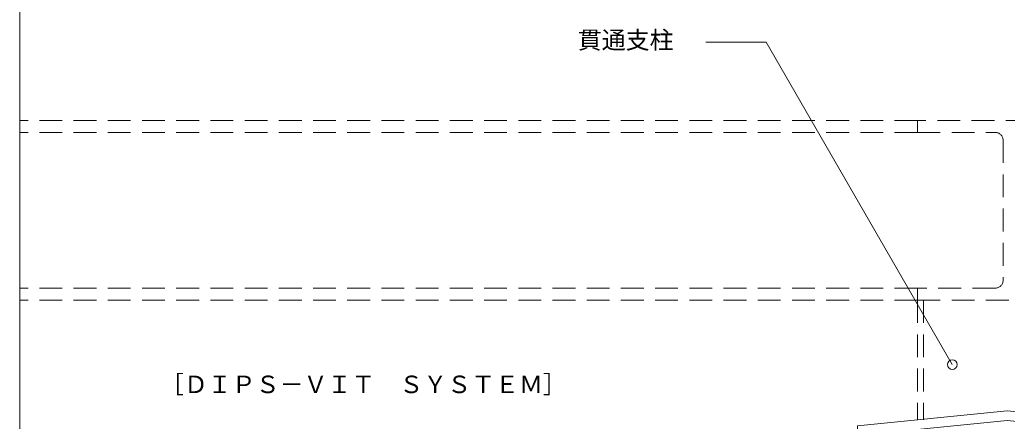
# Model space of a CAD drawing. Units: millimetres, scale not verified. Extents: x -1380 to 1380, y -955 to 955.
# Drawn here: x -900 to -75, y -24 to 311 of the extents above; entities that cross this region are included whole.
import ezdxf
from ezdxf.enums import TextEntityAlignment as Align

# ---------------------------------------------------------------- set-up
doc = ezdxf.new("R2010")
doc.units = ezdxf.units.MM
doc.header["$LTSCALE"] = 3
doc.linetypes.add('USER1', pattern=[9.525, 6.35, -3.175])
for name, color, linetype, lineweight in [('0-0_0', 7, 'Continuous', 18), ('0-2_MOJI', 7, 'Continuous', 18), ('0-6_TEKKOTU', 7, 'USER1', 18)]:
    doc.layers.add(name, color=color, linetype=linetype, lineweight=lineweight)
doc.styles.add('ＭＳ ゴシック', font='')
doc.styles.get('ＭＳ ゴシック').set_extended_font_data('MS Gothic')

msp = doc.modelspace()

# ---------------------------------------------------------------- linework, layer by layer
at = {"layer": '0-0_0'}
msp.add_lwpolyline([(-899.883, -659.69), (900.117, -659.69), (900.117, 540.31), (-899.883, 540.31)], close=True, dxfattribs=at)
at = {"layer": '0-2_MOJI'}
msp.add_lwpolyline([(-326.782, 292.649), (-276.343, 292.649), (-120.933, 23.47)], dxfattribs=at)
msp.add_circle((-120.933, 23.47), 4, dxfattribs=at)
msp.add_circle((-120.933, 23.47), 4, dxfattribs=at)
at = {"layer": '0-6_TEKKOTU'}
for p, q in [((-150.027, 227.31), (-899.883, 227.31)), ((-150.027, 217.31), (-899.883, 217.31)), ((-78.527, 210.81), (-78.527, 93.81)), ((-150.027, 87.31), (-899.883, 87.31)), ((-150.027, 77.31), (-899.883, 77.31)), ((-150.027, 77.31), (-150.027, -22.69)), ((-145.027, 77.31), (-145.027, -22.69))]:
    msp.add_line(p, q, dxfattribs=at)
for points in [[(-0.027, 217.31), (-0.027, 227.31), (-150.027, 227.31), (-150.027, 217.31), (-85.027, 217.31)], [(-85.027, 87.31), (-150.027, 87.31), (-150.027, 77.31), (-0.027, 77.31), (-0.027, 87.31), (-65.027, 87.31)]]:
    msp.add_lwpolyline(points, dxfattribs=at)
at = {"layer": '0-6_TEKKOTU', "linetype": 'Continuous'}
msp.add_lwpolyline([(49.973, -47.69), (41.973, -47.69), (41.973, -34.93), (-75.027, -23.23), (-192.027, -34.93), (-192.027, -47.69), (-200.027, -47.69), (-200.027, -27.69), (-75.027, -15.19), (49.973, -27.69)], close=True, dxfattribs=at)
at = {"layer": '0-6_TEKKOTU'}
for centre, start, end in [((-85.027, 210.81), 0, 90), ((-85.027, 93.81), 270, 0)]:
    msp.add_arc(centre, 6.5, start, end, dxfattribs=at)

# ---------------------------------------------------------------- texts
at = {"layer": '0-2_MOJI', "style": 'ＭＳ ゴシック'}
for s, p in [('貫通支柱', (-433.741, 282.649)), ('［ＤＩＰＳ－ＶＩＴ\u3000ＳＹＳＴＥＭ］', (-782.814, -4.755))]:
    msp.add_text(s, height=14.66, dxfattribs=at).set_placement(p, align=Align.BOTTOM_LEFT)

doc.saveas('drawing.dxf')
